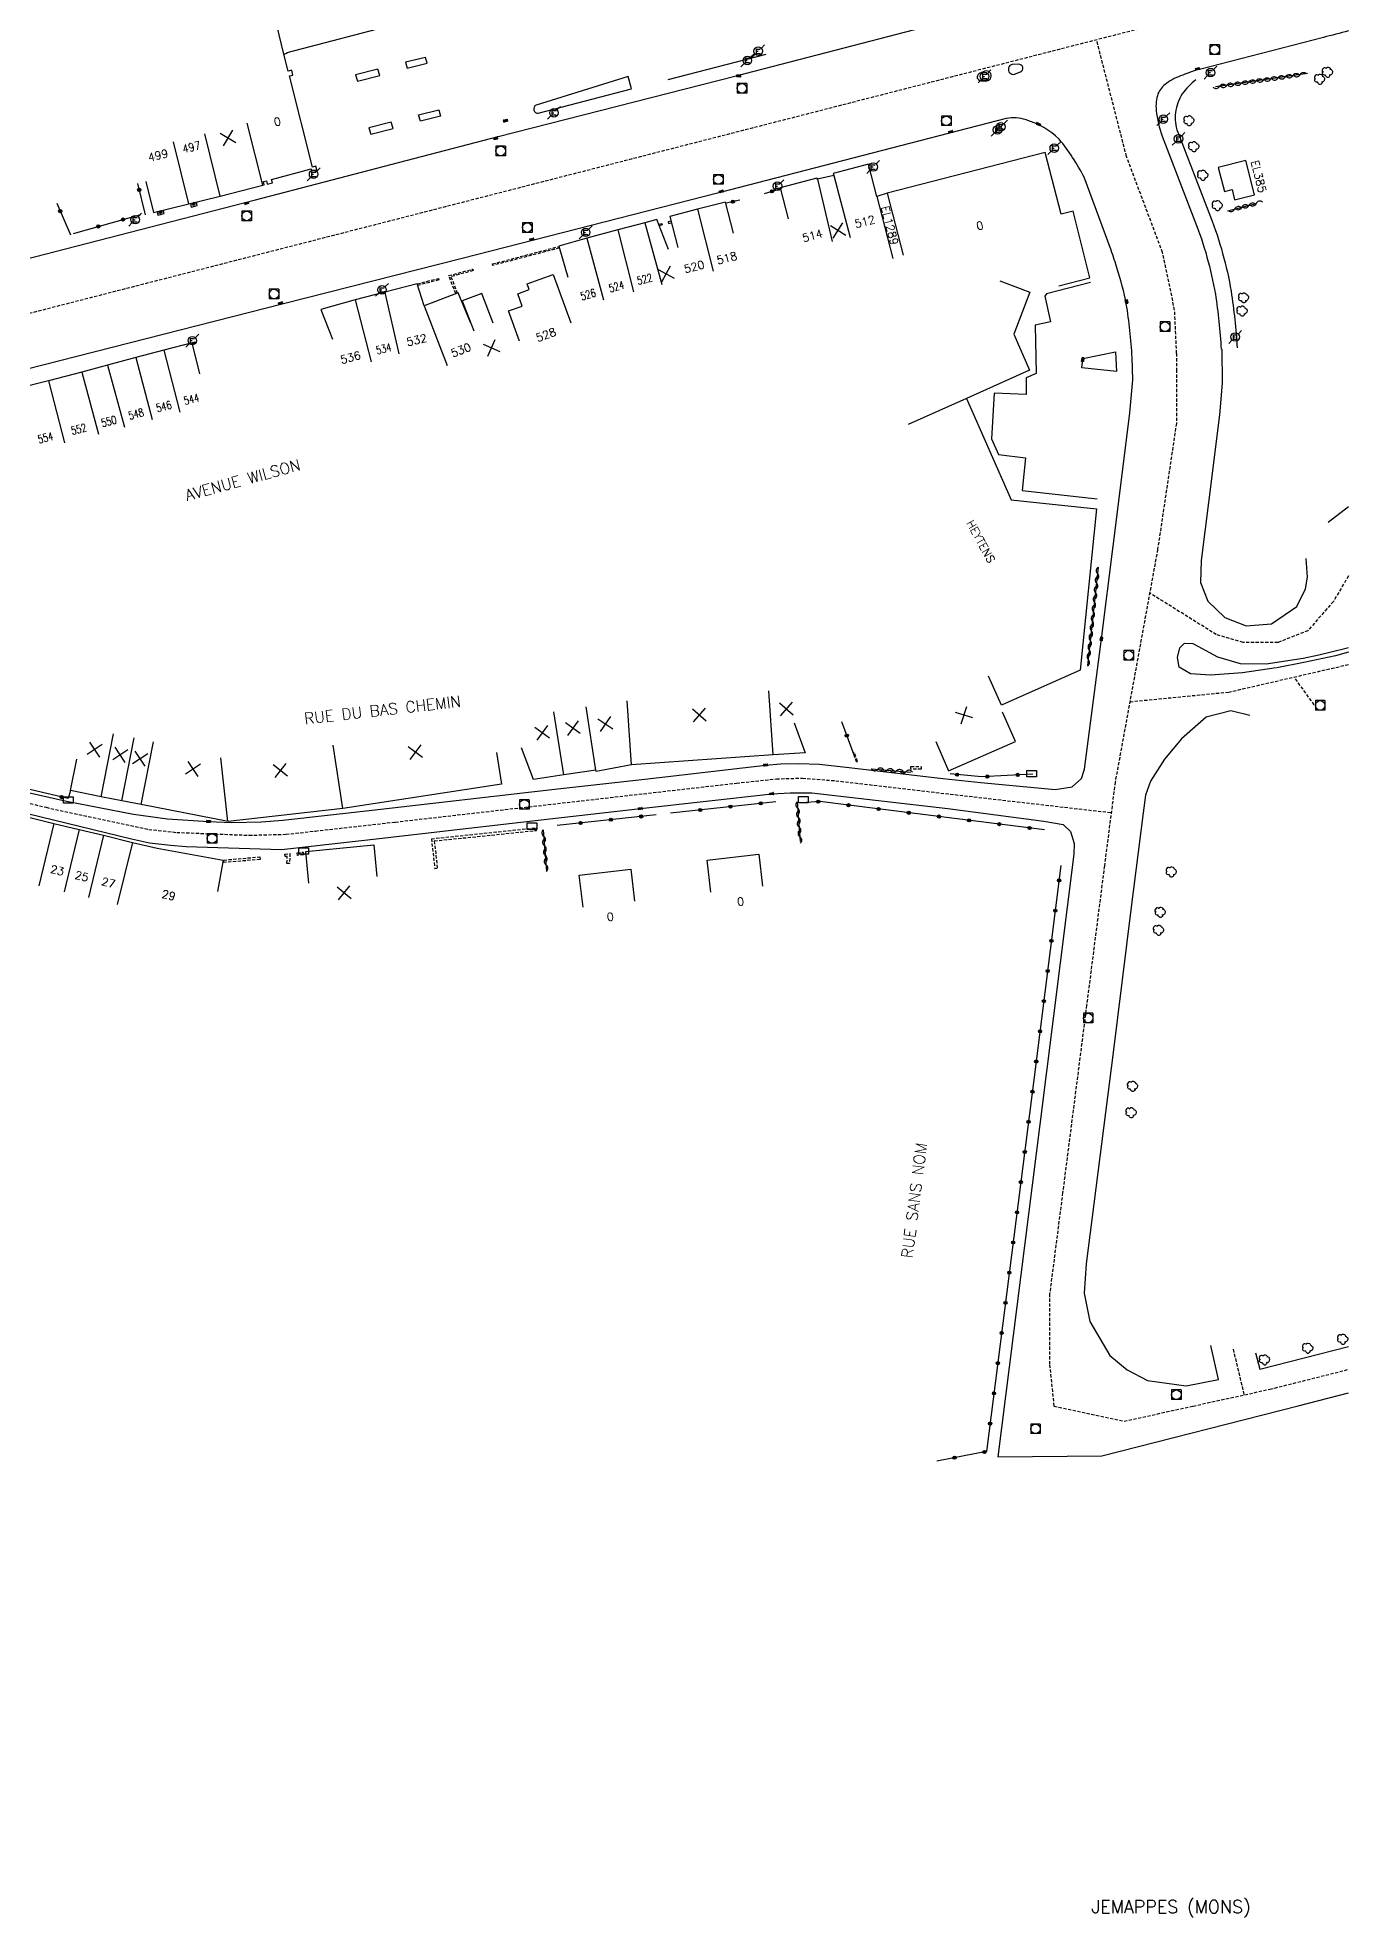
# Model space of a CAD drawing. Header units: millimetres. Extents: x 116000 to 117000, y 126000 to 127000.
# Drawn here: x 116795.3 to 117000, y 126234.6 to 126528.2 of the extents above; entities that cross this region are included whole.
import ezdxf
from ezdxf.enums import TextEntityAlignment as Align

# ---------------------------------------------------------------- set-up
doc = ezdxf.new("R2010")
doc.units = ezdxf.units.MM
doc.linetypes.add('DASHED', pattern=[0.75, 0.5, -0.25])
doc.layers.get('0').update_dxf_attribs({"linetype": 'CONTINUOUS'})
for name, color, linetype in [('W0001', 6, 'DASHED'), ('W0008', 7, 'CONTINUOUS'), ('W0100', 7, 'CONTINUOUS'), ('W0112', 1, 'DASHED'), ('W0300', 7, 'CONTINUOUS'), ('W0310', 3, 'CONTINUOUS'), ('W0322', 7, 'CONTINUOUS'), ('W0334', 7, 'CONTINUOUS'), ('W0400', 7, 'CONTINUOUS'), ('W0420', 7, 'CONTINUOUS'), ('W0471', 7, 'CONTINUOUS'), ('W0980', 7, 'CONTINUOUS'), ('W0984', 7, 'CONTINUOUS'), ('W0989', 7, 'CONTINUOUS'), ('W0991', 7, 'CONTINUOUS'), ('W1102', 7, 'CONTINUOUS'), ('W1471', 7, 'CONTINUOUS')]:
    doc.layers.add(name, color=color, linetype=linetype)
doc.styles.get("Standard").update_dxf_attribs({"font": 'romans.shx', "width": 0.85})

# ---------------------------------------------------------------- blocks, each defined once
blk = doc.blocks.new('t310o')
at = {"color": 0, "linetype": 'Continuous'}
for centre, start, end in [((-0.5, 0.38), 216.8699, 323.1304), ((0.5, -0.37), 36.8699, 143.1303)]:
    blk.add_arc(centre, 0.625, start, end, dxfattribs=at)
blk = doc.blocks.new('T400')
for p, q in [((-0.15, 0.3), (0.15, 0.3)), ((-0.15, -0.25), (-0.15, 0.3)), ((-0.15, 0.15), (0.15, 0.15)), ((-0.15, 0), (0.15, 0)), ((0.15, 0.3), (0.15, -0.25)), ((-0.15, -0.15), (0.15, -0.15)), ((-0.15, -0.25), (-0.15, -0.3)), ((-0.15, -0.3), (0.15, -0.3)), ((0.15, -0.3), (0.15, -0.25))]:
    blk.add_line(p, q)
blk = doc.blocks.new('T420')
for p, q in [((0.75, 0.75), (-0.75, 0.75)), ((-0.75, 0.75), (-0.75, -0.75)), ((0.75, 0.75), (0.75, -0.75)), ((0.75, -0.75), (-0.75, -0.75))]:
    blk.add_line(p, q)
blk.add_ellipse((0, 0), major_axis=(-0.53, 0.53), ratio=1, start_param=3.926991, end_param=10.210176)
blk = doc.blocks.new('t991o')
at = {"color": 0, "linetype": 'Continuous'}
for p, q in [((-1, 1), (1, -1)), ((-1, -1), (1, 1))]:
    blk.add_line(p, q, dxfattribs=at)
blk = doc.blocks.new('T1471')
at = {"color": 0, "linetype": 'Continuous', "flags": 128}
blk.add_lwpolyline([(-0.75, -0.5), (-0.75, 0.5), (0.75, 0.5), (0.75, -0.5), (-0.75, -0.5)], dxfattribs=at)
blk = doc.blocks.new('T300')
for p, q in [((-0.8, 0.51), (-0.86, 0.34)), ((-0.86, 0.34), (-0.86, 0.17)), ((-0.86, 0.17), (-0.74, 0.06)), ((-0.69, 0.63), (-0.8, 0.51)), ((-0.8, -0.06), (-0.74, 0.06)), ((-0.74, 0.06), (-0.69, 0.11)), ((-0.57, 0.69), (-0.69, 0.63)), ((-0.46, 0.69), (-0.57, 0.69)), ((-0.29, 0.63), (-0.46, 0.69)), ((-0.29, 0.63), (-0.17, 0.74)), ((-0.23, 0.57), (-0.29, 0.63)), ((-0.17, 0.74), (-0.06, 0.8)), ((-0.06, 0.8), (0.06, 0.8)), ((0.06, 0.8), (0.23, 0.74)), ((0.23, 0.74), (0.34, 0.63)), ((0.34, 0.63), (0.4, 0.51)), ((0.46, 0.46), (0.34, 0.46)), ((0.4, 0.51), (0.4, 0.46)), ((0.57, 0.4), (0.46, 0.46)), ((0.57, 0.4), (0.69, 0.29)), ((0.69, 0.29), (0.74, 0.17)), ((0.74, 0.06), (0.69, -0.17)), ((0.74, 0.17), (0.74, 0.06)), ((-0.8, -0.17), (-0.8, -0.06)), ((-0.8, -0.23), (-0.8, -0.17)), ((-0.74, -0.34), (-0.8, -0.23)), ((-0.69, -0.4), (-0.74, -0.34)), ((-0.51, -0.46), (-0.69, -0.4)), ((-0.4, -0.46), (-0.51, -0.46)), ((-0.4, -0.46), (-0.34, -0.46)), ((-0.34, -0.46), (-0.34, -0.4)), ((-0.34, -0.51), (-0.34, -0.46)), ((-0.29, -0.63), (-0.34, -0.51)), ((-0.17, -0.74), (-0.29, -0.63)), ((-0.06, -0.8), (-0.17, -0.74)), ((0.06, -0.8), (-0.06, -0.8)), ((0.17, -0.74), (0.06, -0.8)), ((0.23, -0.69), (0.17, -0.74)), ((0.29, -0.46), (0.23, -0.46)), ((0.29, -0.63), (0.23, -0.69)), ((0.46, -0.4), (0.29, -0.46)), ((0.34, -0.51), (0.29, -0.63)), ((0.34, -0.51), (0.34, -0.46)), ((0.57, -0.34), (0.46, -0.4)), ((0.63, -0.29), (0.57, -0.34)), ((0.69, -0.17), (0.63, -0.29))]:
    blk.add_line(p, q)
blk = doc.blocks.new('t322o')
at = {"color": 0, "linetype": 'Continuous'}
for radius in [0.25, 0.15]:
    blk.add_circle((0, 0), radius, dxfattribs=at)
blk = doc.blocks.new('T471')
for p, q in [((-0.333334, 0.333334), (-0.333334, -0.333334)), ((-0.333334, 0.333334), (0.333334, 0.333334)), ((-0.333334, 0), (0, 0)), ((0.500001, 0.500001), (1.000002, 1.000002)), ((-0.500001, -0.500001), (-1.000002, -1.000002)), ((-0.333334, -0.333334), (0.333334, -0.333334))]:
    blk.add_line(p, q)
blk.add_ellipse((0, 0), major_axis=(0.471405, 0.471405), ratio=1, start_param=5.4977871438, end_param=11.780972451)

msp = doc.modelspace()

# ---------------------------------------------------------------- linework, layer by layer
at = {"layer": 'W0001'}
for p, q in [((116994.67, 126424.02), (116991.54, 126428.34)), ((116981.99, 126323.38), (116983.71, 126316.25))]:
    msp.add_line(p, q, dxfattribs=at)
for points in [[(117000, 126537.97), (116762.97, 126477.2), (116728.39, 126467.1), (116640.04, 126445.66), (116631.21, 126442.12), (116461.83, 126336.15), (116451.49, 126333.62), (116439.12, 126332.61), (116428.77, 126334.13), (116421.2, 126338.42), (116334.87, 126395.95), (116266.21, 126443.89), (116232.64, 126469.38), (116210.43, 126481.24), (116200.83, 126485.52), (116161.46, 126496.12), (116134.45, 126499.4), (116042.57, 126490.32), (116000, 126485.86)], [(116973.17, 126478.92), (116972.86, 126485.68), (116970.98, 126494.65), (116965.34, 126509.69), (116960.67, 126527.88)], [(116973.13, 126478.91), (116973.13, 126476.37), (116973.13, 126467.98), (116970.2, 126448.3), (116963.57, 126411.96), (116961.89, 126398.88), (116959.11, 126377.12), (116955.37, 126347.85), (116953.34, 126332.04), (116953.34, 126320.97), (116954.01, 126314.51), (116959.11, 126313.41), (116964.96, 126312.14), (116975.75, 126314.51), (116987.74, 126317.14), (117000, 126320.23)], [(117000, 126444.16), (116997.66, 126440.18), (116993.66, 126435.61), (116989.01, 126433.77), (116983.57, 126433.77), (116979.37, 126435), (116968.98, 126441.48)], [(116706.8, 126437.31), (116721.06, 126432.75), (116734.77, 126427.81), (116748.31, 126422.91), (116771.27, 126415.02), (116784.64, 126410.95), (116796.59, 126408.02), (116812.63, 126404.58), (116816.99, 126404.1), (116828.31, 126403.66), (116834.06, 126403.81), (116838.65, 126404.32), (116851.13, 126405.72), (116883.96, 126409.47), (116904.43, 126411.8), (116910.66, 126412.47), (116914.74, 126412.58), (116919.94, 126412.17), (116938.54, 126410), (116962.95, 126407.2)], [(117000, 126430.27), (116981.3, 126425.97), (116965.74, 126424.45)]]:
    msp.add_lwpolyline(points, dxfattribs=at)
at = {"layer": 'W0008', "flags": 128}
for points in [[(116684.13, 126477.1), (116683.66, 126470.5), (116683.49, 126466.35, 0.1678), (116684.43, 126463.94, 0.2089), (116685.87, 126462.77, -0.0431), (116686.96, 126462.79), (116702.05, 126466.84), (116726.78, 126473.44), (116728.72, 126473.93), (116733.75, 126478.12), (116754.21, 126483.45), (116793.19, 126493.56), (116829.32, 126502.9), (116867.21, 126512.77), (116904.36, 126522.27), (116947.72, 126533.49), (116981.23, 126542.16), (117000, 126546.99)], [(117000, 126529.28, -0.000748), (116996.09, 126528.26), (116976.73, 126523.28, 0.0301), (116974.13, 126522.38, 0.0721), (116971.57, 126521.09, 0.1262), (116970.26, 126519.47, 0.1207), (116970, 126516.87, 0.0714), (116970.92, 126512.84), (116976.03, 126499.58, -0.0507), (116979.22, 126488.17, -0.022494), (116980.13, 126479.56)], [(116966.21, 126478.28, 0.029338), (116965.31, 126486.65, 0.0265), (116963.9, 126492.12, 0.0148), (116962.93, 126495.04), (116958.71, 126506.42, 0.0547), (116954.82, 126512.37, 0.1204), (116949.65, 126515.38, 0.1329), (116946.55, 126515.58), (116901.68, 126504), (116861.6, 126493.76), (116833.67, 126486.67), (116793.45, 126476.42), (116753.35, 126466.04), (116713.32, 126455.77), (116711.42, 126455.17, 0.1466), (116709.59, 126454.02, 0.0997), (116708.76, 126451.56, 0.0792), (116708.4, 126449.61), (116709.04, 126440.54)]]:
    msp.add_lwpolyline(points, format="xyb", dxfattribs=at)
for points in [[(116947.5, 126524.05, 1.0061), (116947.86, 126522.52), (116948.78, 126522.88, 0.8457), (116948.48, 126524.07)], [(116943.54, 126521.5, 1.093), (116943.21, 126523.01), (116942.31, 126522.61, 0.3322), (116942.03, 126521.88, 0.224), (116942.66, 126521.47)]]:
    msp.add_lwpolyline(points, format="xyb", close=True, dxfattribs=at)
at = {"layer": 'W0008'}
for points in [[(116959.73, 126489.98), (116952.84, 126488.21), (116952.58, 126487.86), (116953.47, 126483.85), (116951.08, 126483.35), (116951.21, 126475.77), (116949.67, 126475.1), (116949.68, 126472.49), (116944.66, 126472.73), (116944.25, 126465.55), (116945.35, 126463.1), (116949.59, 126462.6), (116949.04, 126457.51), (116960.74, 126456.22)], [(116980.24, 126479.56), (116980.28, 126474.26), (116979.88, 126469.33), (116978.15, 126455.65), (116977, 126446.56), (116976.91, 126443.11), (116978.06, 126440.24), (116980.7, 126437.65), (116984.02, 126436.37), (116987.99, 126436.67), (116991.93, 126439.38), (116993.32, 126442.13), (116993.6, 126443.95), (116993.4, 126446.88)], [(116789.9, 126411.23), (116799.77, 126408.99), (116810.26, 126406.93), (116815.54, 126406.24), (116821.95, 126405.81), (116825.6, 126405.66), (116830.25, 126405.75), (116833.57, 126406.02), (116847.54, 126407.6), (116875.58, 126410.8), (116890.11, 126412.41), (116908.96, 126414.62), (116911.32, 126414.82), (116914.18, 126414.88), (116917.34, 126414.76), (116921.57, 126414.3), (116936.64, 126412.5), (116942.57, 126411.9), (116954.2, 126410.82), (116956.83, 126411.24), (116958.31, 126412.54), (116958.8, 126413.99), (116961.43, 126434.33), (116963.25, 126448.83), (116964.92, 126462.11), (116965.87, 126469.65), (116966.32, 126474.78), (116966.24, 126478.28)], [(116958.37, 126476.64), (116958.52, 126477.94), (116958.54, 126478.11), (116963.61, 126479.15), (116963.77, 126476.1), (116958.38, 126476.64)], [(117000, 126454.93), (116996.83, 126452.51)], [(116988.74, 126429.82), (116983.45, 126429.04), (116978.44, 126428.68), (116975.34, 126428.89), (116973.57, 126429.92), (116973.32, 126431.44), (116973.67, 126432.92), (116974.4, 126433.66), (116975.68, 126433.6), (116976.49, 126433.18), (116979.58, 126431.52), (116983.12, 126430.46), (116987.15, 126430.43), (116992.92, 126431.31), (116995.4, 126431.83), (116999.66, 126432.89), (117000, 126432.98)], [(117000, 126432.24), (116997.99, 126431.7), (116993.04, 126430.65), (116988.8, 126429.82)], [(116984.6, 126422.37), (116981.66, 126423.08), (116977.81, 126422.12), (116973.92, 126418.71), (116971.28, 126415.56), (116969.1, 126412.11), (116968.33, 126409.94), (116967.97, 126407.16), (116966.02, 126392), (116963.24, 126369.75), (116959.02, 126336.73), (116958.72, 126332.15), (116959.59, 126327.7), (116962.74, 126322.42), (116965.46, 126320.15), (116968.64, 126318.52), (116974.67, 126317.65), (116979.73, 126318.65), (116978.51, 126323.95)], [(116793.69, 126407.04), (116809.95, 126403.1), (116812.74, 126402.46), (116816.03, 126402.13), (116818.49, 126401.92), (116833.37, 126401.46), (116837.99, 126401.98), (116848.64, 126403.15), (116873.46, 126405.99), (116889.43, 126407.83), (116909.93, 126410.14), (116912.82, 126410.3), (116916.18, 126410.31), (116937.46, 126407.82), (116952.42, 126405.88), (116955.43, 126405.34), (116956.62, 126404.26), (116957.19, 126402.36), (116957.11, 126400.7), (116951.83, 126358.5), (116945.22, 126306.59), (116961.49, 126306.76), (116992.16, 126314.56), (117000, 126316.56)], [(116985.48, 126322.82), (116986.15, 126320.29), (117000, 126323.81)]]:
    msp.add_lwpolyline(points, dxfattribs=at)
at = {"layer": 'W0100'}
for points in [[(116812.18, 126505.76), (116813.39, 126500.91), (116818.89, 126502.28), (116823.77, 126503.48), (116830.47, 126505.18), (116830.65, 126505.25), (116830.54, 126505.76), (116831.04, 126505.87), (116831.15, 126505.36), (116831.94, 126505.55), (116831.81, 126506.08), (116837.99, 126507.72), (116838.12, 126507.19), (116838.91, 126507.38), (116838.74, 126508.14), (116838.21, 126508.02), (116834.62, 126522.25), (116835.14, 126522.38), (116834.96, 126523.14), (116834.42, 126523.02), (116833.75, 126525.67), (116834.25, 126525.79), (116834.23, 126525.93), (116851.78, 126530.47)], [(116954.79, 126489.48), (116959.64, 126490.7), (116956.99, 126501.15), (116955.12, 126500.68), (116952.66, 126510.28), (116927.97, 126503.94), (116926.35, 126503.44), (116925.07, 126508.45), (116919.54, 126506.99), (116919.62, 126506.7), (116917.1, 126506.12), (116916.97, 126506.28), (116911.24, 126504.76), (116912.52, 126499.93)], [(116983.97, 126509.05), (116979.68, 126507.97), (116980.63, 126504.19), (116981.83, 126504.5), (116982.23, 126502.92), (116985.31, 126503.69), (116983.97, 126509.05)], [(116814.55, 126500.64), (116814.42, 126501.16), (116814.21, 126500.82), (116814.76, 126500.96), (116814.42, 126501.16)], [(116819.74, 126501.91), (116819.61, 126502.46), (116819.4, 126502.11), (116819.95, 126502.25), (116819.61, 126502.46)], [(116870.51, 126480.83), (116868.83, 126485.54), (116870.94, 126486.3), (116870.25, 126488.23), (116872.07, 126488.89), (116871.74, 126489.8), (116875.81, 126491.26), (116878.53, 126483.7)], [(116945.57, 126490.26), (116950.24, 126488.48), (116947.73, 126481.9), (116950.19, 126476.31), (116940.36, 126471.85), (116947.35, 126456.07), (116960.68, 126454.62), (116958.11, 126429.46), (116945.81, 126423.96), (116943.77, 126428.53)], [(116913.41, 126421.24), (116915.16, 126416.55), (116910.16, 126416.22), (116888.02, 126414.68), (116882.51, 126413.62), (116882.45, 126413.85), (116877.44, 126413.08), (116872.71, 126412.39), (116870.84, 126417.29)], [(116935.56, 126418.31), (116937.56, 126413.73), (116947.99, 126418.28), (116945.99, 126422.87)], [(116866.95, 126416.57), (116867.71, 126411.63), (116842.95, 126407.83), (116825.01, 126405.8), (116811.47, 126408.44), (116808.43, 126409.03), (116805.18, 126409.68), (116800.42, 126410.65), (116801.42, 126415.55)], [(116784.86, 126403.26), (116786.09, 126408.11), (116789.88, 126407.14), (116789.98, 126407.44), (116793.84, 126406.48), (116797.83, 126405.49), (116801.74, 126404.57), (116805.55, 126403.65), (116810.11, 126402.52), (116813.96, 126401.62), (116824.26, 126399.78), (116823.38, 126394.86)], [(116837.63, 126396.16), (116837.14, 126401.14), (116847.77, 126402.18), (116848.26, 126397.21)], [(116900.43, 126394.78), (116899.86, 126399.75), (116907.93, 126400.69), (116908.51, 126395.72)], [(116880.46, 126392.45), (116879.88, 126397.41), (116887.94, 126398.36), (116888.52, 126393.39)]]:
    msp.add_lwpolyline(points, dxfattribs=at)
at = {"layer": 'W0100', "flags": 128}
for points in [[(116813.93, 126501.04), (116814.06, 126500.51), (116815.03, 126500.78), (116814.9, 126501.28)], [(116819.15, 126502.34), (116819.28, 126501.78), (116820.2, 126502.03), (116820.07, 126502.57)], [(116903.95, 126497.72), (116902.69, 126502.56), (116898.32, 126501.44), (116893.99, 126500.3), (116895.25, 126495.46)], [(116893.82, 126495.16), (116891.99, 126499.82), (116890.1, 126499.29), (116885.87, 126498.22), (116881.05, 126496.92), (116876.68, 126495.64), (116878.08, 126490.84)], [(116862.86, 126483.76), (116860.98, 126488.4), (116855.67, 126486.36), (116854.57, 126489.78), (116849.52, 126488.46), (116844.88, 126487.26), (116839.53, 126485.79), (116841.33, 126481.12)], [(116866.44, 126483.62), (116864.65, 126488.29), (116861.6, 126487.13), (116863.39, 126482.46)], [(116820.63, 126475.71), (116819.39, 126480.55), (116815, 126479.43), (116810.62, 126478.27), (116806.2, 126477.06), (116802.17, 126475.97), (116796.99, 126474.64), (116791.81, 126473.32)]]:
    msp.add_lwpolyline(points, dxfattribs=at)
at = {"layer": 'W0112'}
for p, q in [((116922.7, 126416.49), (116922.83, 126416.56)), ((116923.19, 126415.13), (116922.7, 126416.49)), ((116931.66, 126414), (116931.67, 126414.4)), ((116933.27, 126413.97), (116931.66, 126414)), ((116856.78, 126403.12), (116873.12, 126404.81)), ((116857.23, 126402.77), (116873.17, 126404.41)), ((116873.17, 126404.41), (116873.12, 126404.81)), ((116824.34, 126399.79), (116829.98, 126400.27)), ((116829.98, 126400.27), (116830.01, 126399.87)), ((116833.88, 126400.71), (116834.68, 126400.81)), ((116834.68, 126400.81), (116834.6, 126399.25)), ((116835.81, 126400.91), (116836.76, 126401.02)), ((116836.76, 126401.02), (116836.81, 126400.62)), ((116856.78, 126403.12), (116857.3, 126398.49)), ((116857.23, 126402.77), (116857.7, 126398.54)), ((116857.3, 126398.49), (116857.7, 126398.54))]:
    msp.add_line(p, q, dxfattribs=at)
for points in [[(116892.28, 126499.08), (116892.75, 126499.22), (116892.82, 126498.98), (116892.37, 126498.85)], [(116894.18, 126499.57), (116893.73, 126499.46), (116893.79, 126499.22), (116894.24, 126499.33)], [(116876.76, 126495.38), (116866.37, 126492.65), (116866.31, 126492.89), (116876.69, 126495.62)], [(116860.58, 126488.25), (116859.5, 126491.06), (116863.25, 126492.09), (116863.31, 126491.85), (116859.83, 126490.89), (116860.81, 126488.34)], [(116854.57, 126489.78), (116857.89, 126490.63), (116857.96, 126490.38), (116854.65, 126489.54)], [(116819.39, 126480.55), (116819.89, 126480.75), (116819.98, 126480.52), (116819.45, 126480.3)], [(116923.19, 126415.13), (116923.32, 126415.2), (116922.83, 126416.56)], [(116931.67, 126414.4), (116933.27, 126414.37), (116933.27, 126413.97)], [(116834.26, 126400.36), (116833.93, 126400.32), (116833.88, 126400.71)], [(116834.6, 126399.25), (116834.2, 126399.27), (116834.26, 126400.36)], [(116836.81, 126400.62), (116835.86, 126400.52), (116835.81, 126400.91)], [(116830.01, 126399.87), (116824.37, 126399.4), (116824.34, 126399.79)]]:
    msp.add_lwpolyline(points, dxfattribs=at)
at = {"layer": 'W0310'}
for p, q in [((116981.11, 126501.17), (116985.65, 126502.32)), ((116960.91, 126445.52), (116959.26, 126430.15)), ((116925.45, 126414.02), (116931.68, 126413.53)), ((116913.89, 126408.89), (116914.38, 126402.66)), ((116874.23, 126404.5), (116874.77, 126398.02))]:
    msp.add_line(p, q, dxfattribs=at)
at = {"layer": 'W0310', "flags": 128}
msp.add_lwpolyline([(116993.59, 126522.61), (116979.24, 126520.53)], dxfattribs=at)
at = {"layer": 'W0322'}
for p, q in [((116812.11, 126500.57), (116810.9, 126505.44)), ((116920.81, 126421.44), (116922.91, 126415.81)), ((116891.89, 126406.86), (116876.43, 126405.18)), ((116910.57, 126408.9), (116894.1, 126407.1))]:
    msp.add_line(p, q, dxfattribs=at)
at = {"layer": 'W0322', "flags": 128}
for points in [[(116911.21, 126504.59), (116908.74, 126503.86)], [(116798.25, 126502.39), (116800.39, 126497.45)], [(116800.9, 126497.66), (116811.39, 126500.62)], [(116904.94, 126502.85), (116902.8, 126502.37)]]:
    msp.add_lwpolyline(points, dxfattribs=at)
at = {"layer": 'W0322'}
for points in [[(116950.72, 126413.22), (116942.72, 126412.77), (116937.81, 126413.23)], [(116800.42, 126410.65), (116800.05, 126409.38), (116790.07, 126411.73)], [(116952.55, 126404.5), (116921.14, 126408.45), (116917.47, 126408.92), (116914.66, 126408.74)], [(116955.11, 126398.96), (116950.93, 126365.87), (116943.48, 126307.4), (116935.7, 126305.91)]]:
    msp.add_lwpolyline(points, dxfattribs=at)
at = {"layer": 'W0334'}
for points in [[(116855.88, 126525.12), (116852.75, 126524.38), (116852.98, 126523.48), (116856.11, 126524.22)], [(116845.22, 126521.44), (116848.7, 126522.33), (116848.41, 126523.3), (116844.93, 126522.41)], [(116847.3, 126513.16), (116850.78, 126514.05), (116850.49, 126515.02), (116847.01, 126514.13)], [(116854.76, 126516.18), (116857.93, 126516.96), (116858.21, 126515.99), (116855.05, 126515.21)]]:
    msp.add_lwpolyline(points, close=True, dxfattribs=at)
at = {"layer": 'W0334', "flags": 128}
msp.add_lwpolyline([(116893.77, 126521.7), (116909.07, 126525.64)], dxfattribs=at)
msp.add_lwpolyline([(116873.12, 126517.7, 0.8012), (116873.45, 126516.42), (116888.04, 126520.23), (116887.49, 126522.17)], format="xyb", close=True, dxfattribs=at)
msp.add_lwpolyline([(116976.19, 126521.66, 0.0699), (116974.04, 126519.44, 0.1152), (116973, 126516.54, 0.1212), (116973.34, 126513.49), (116978.45, 126500.26, -0.0509), (116981.68, 126488.63, -0.0217), (116982.63, 126479.79)], format="xyb", dxfattribs=at)
at = {"layer": 'W1102'}
for p, q in [((116833.75, 126525.67), (116831.36, 126535.38)), ((116830.47, 126505.18), (116828, 126514.87)), ((116818.89, 126502.28), (116816.47, 126511.98)), ((116823.77, 126503.48), (116821.38, 126513.19)), ((116917.1, 126506.12), (116919.37, 126496.38)), ((116919.62, 126506.7), (116922.17, 126497.03)), ((116926.35, 126503.44), (116928.84, 126493.75)), ((116927.97, 126503.94), (116930.46, 126494.25)), ((116898.32, 126501.44), (116900.81, 126491.75)), ((116885.87, 126498.22), (116888.33, 126488.52)), ((116890.1, 126499.29), (116892.77, 126489.66)), ((116881.05, 126496.92), (116883.66, 126487.26)), ((116849.46, 126488.61), (116851.7, 126478.86)), ((116844.88, 126487.26), (116847.38, 126477.58)), ((116855.67, 126486.36), (116859.26, 126477.02)), ((116806.2, 126477.06), (116808.84, 126467.42)), ((116810.62, 126478.27), (116813.17, 126468.6)), ((116815, 126479.43), (116817.48, 126469.74)), ((116796.99, 126474.64), (116799.49, 126464.96)), ((116802.17, 126475.97), (116804.78, 126466.32)), ((116940.36, 126471.85), (116931.22, 126467.79)), ((116882.45, 126413.85), (116880.93, 126423.73)), ((116888.02, 126414.68), (116887.33, 126424.66)), ((116910.16, 126416.22), (116909.49, 126426.2)), ((116877.44, 126413.08), (116875.91, 126422.96)), ((116805.18, 126409.68), (116807.14, 126419.49)), ((116808.43, 126409.03), (116810.35, 126418.85)), ((116811.47, 126408.44), (116813.38, 126418.26)), ((116825, 126405.8), (116823.87, 126415.73)), ((116842.95, 126407.83), (116841.43, 126417.71)), ((116797.83, 126405.49), (116795.45, 126395.78)), ((116801.74, 126404.57), (116799.43, 126394.84)), ((116805.55, 126403.65), (116803.21, 126393.93)), ((116810.11, 126402.52), (116807.71, 126392.82))]:
    msp.add_line(p, q, dxfattribs=at)

# ---------------------------------------------------------------- block references
at = {"layer": 'W0300'}
for p in [(116996.78, 126522.82), (116995.55, 126521.72), (116975.14, 126515.25), (116975.89, 126511.19), (116977.29, 126506.73), (116979.56, 126501.99), (116983.67, 126487.6), (116983.43, 126485.52), (116972.38, 126397.93), (116970.65, 126391.62), (116970.39, 126388.82), (116966.33, 126364.45), (116966.1, 126360.32), (116993.68, 126323.54), (116999.15, 126324.93), (116986.94, 126321.72)]:
    msp.add_blockref('T300', p, dxfattribs=at)
at = {"layer": 'W0310'}
for p, rotation in [((116979.87, 126520.62), 188.2386756950655), ((116981.01, 126520.79), 188.2386756950655), ((116982.16, 126520.95), 188.2386756950655), ((116983.3, 126521.12), 188.2386756950655), ((116984.44, 126521.28), 188.2386756950655), ((116985.58, 126521.45), 188.2386756950655), ((116986.73, 126521.61), 188.2386756950655), ((116987.87, 126521.78), 188.2386756950655), ((116989.01, 126521.94), 188.2386756950655), ((116990.16, 126522.11), 188.2386756950655), ((116991.3, 126522.28), 188.2386756950655), ((116992.44, 126522.44), 188.2386756950655), ((116982.23, 126501.46), 14.16296829700097), ((116983.35, 126501.74), 14.16296829700097), ((116984.47, 126502.02), 14.16296829700097), ((116985.59, 126502.31), 14.16296829700097), ((116960.8, 126444.53), 263.8766610195361), ((116960.49, 126441.55), 263.8766610195361), ((116960.65, 126443.04), 263.8766610195361), ((116960.16, 126438.57), 263.8766610195361), ((116960.32, 126440.06), 263.8766610195361), ((116959.85, 126435.58), 263.8766610195361), ((116960.01, 126437.07), 263.8766610195361), ((116959.52, 126432.6), 263.8766610195361), ((116959.68, 126434.09), 263.8766610195361), ((116959.37, 126431.11), 263.8766610195361), ((116926.45, 126413.94), 355.530226716167), ((116927.94, 126413.82), 355.530226716167), ((116929.44, 126413.71), 355.530226716167), ((116930.93, 126413.59), 355.530226716167), ((116913.97, 126407.9), 274.4689753036449), ((116914.09, 126406.4), 274.4689753036449), ((116874.31, 126403.5), 274.7615367839263), ((116914.2, 126404.91), 274.4689753036449), ((116914.32, 126403.41), 274.4689753036449), ((116874.43, 126402.01), 274.7615367839263), ((116874.56, 126400.51), 274.7615367839263), ((116874.68, 126399.02), 274.7615367839263)]:
    msp.add_blockref('t310o', p, dxfattribs=dict(at, rotation=rotation))
at = {"layer": 'W0322'}
for p, rotation in [((116811.14, 126504.45), 104.0119740108067), ((116909.97, 126504.22), 323.2195083883997), ((116798.8, 126501.13), 293.4003200437891), ((116808.6, 126499.83), 15.75697135440776), ((116903.87, 126502.61), 323.2195083883997), ((116804.75, 126498.75), 15.75697135440776), ((116921.65, 126419.22), 290.474542433199), ((116938.87, 126413.13), 174.6561702393674), ((116943.6, 126412.82), 183.2188272721737), ((116948.35, 126413.09), 183.2188272721737), ((116799.02, 126409.62), 166.7586092866812), ((116917.2, 126408.9), 183.7045010224452), ((116884.8, 126406.09), 186.214057610575), ((116889.53, 126406.6), 186.214057610575), ((116898.77, 126407.61), 186.2653244614452), ((116903.49, 126408.13), 186.2653244614452), ((116908.21, 126408.65), 186.2653244614452), ((116921.92, 126408.35), 172.8304073256955), ((116926.63, 126407.76), 172.8304073256955), ((116931.34, 126407.17), 172.8304073256955), ((116936.06, 126406.58), 172.8304073256955), ((116940.77, 126405.98), 172.8304073256955), ((116880.08, 126405.58), 186.214057610575), ((116945.48, 126405.39), 172.8304073256955), ((116950.2, 126404.8), 172.8304073256955), ((116954.81, 126396.6), 262.8062164119015), ((116954.22, 126391.89), 262.8062164119015), ((116953.62, 126387.17), 262.8062164119015), ((116953.03, 126382.46), 262.8062164119015), ((116952.43, 126377.75), 262.8062164119015), ((116951.84, 126373.04), 262.8062164119015), ((116951.24, 126368.32), 262.8062164119015), ((116950.65, 126363.61), 262.7333120324908), ((116950.05, 126358.9), 262.7333120324908), ((116949.45, 126354.19), 262.7333120324908), ((116948.84, 126349.48), 262.7333120324908), ((116948.24, 126344.76), 262.7333120324908), ((116947.64, 126340.05), 262.7333120324908), ((116947.04, 126335.34), 262.7333120324908), ((116946.44, 126330.63), 262.7333120324908), ((116945.84, 126325.92), 262.7333120324908), ((116945.24, 126321.2), 262.7333120324908), ((116944.64, 126316.49), 262.7333120324908), ((116944.04, 126311.78), 262.7333120324908), ((116938.49, 126306.44), 190.8220516302723), ((116943.15, 126307.34), 190.8220516302723)]:
    msp.add_blockref('t322o', p, dxfattribs=dict(at, rotation=rotation))
at = {"layer": 'W0400'}
for p, rotation in [((116976.47, 126523.36), 106.7951377445349), ((116904.8, 126522.25), 90), ((116868.33, 126515.26), 283.3296976592571), ((116951.55, 126514.73), 245.0577709375442), ((116866.84, 126512.51), 104.3012406596304), ((116937.91, 126513.51), 105.1432943661078), ((116902.06, 126504.2), 106.3001075788341), ((116827.9, 126502.37), 285.2767810268602), ((116872.48, 126496.72), 103.9759798400386), ((116833.22, 126486.77), 104.9969961962443), ((116965.33, 126487.02), 10.94653015413443), ((116958.52, 126477.94), 173.5174986793222), ((116961.43, 126434.33), 172.6598781164372), ((116908.96, 126414.62), 276.6664740460873), ((116909.93, 126410.14), 96.4282585712879), ((116889.43, 126407.83), 96.56818260966074), ((116821.95, 126405.81), 266.182677364295)]:
    msp.add_blockref('T400', p, dxfattribs=dict(at, rotation=rotation))
at = {"layer": 'W0420'}
for p in [(116979.12, 126526.36), (116905.27, 126520.32), (116937.19, 126515.24), (116867.59, 126510.54), (116901.59, 126506.08), (116827.93, 126500.39), (116871.74, 126498.57), (116832.21, 126488.18), (116971.35, 126483.08), (116965.69, 126431.75), (116995.59, 126423.93), (116871.29, 126408.46), (116822.5, 126403.15), (116959.35, 126375.1), (116973.13, 126316.27), (116951.13, 126310.95)]:
    msp.add_blockref('T420', p, dxfattribs=at)
at = {"layer": 'W0471'}
for p in [(116907.81, 126526.11), (116906.12, 126524.67), (116978.45, 126522.77), (116943.17, 126522.18), (116875.92, 126516.5), (116945.19, 126513.82), (116945.73, 126514.32), (116971.09, 126515.5), (116954.06, 126510.98), (116973.47, 126512.42), (116925.76, 126508.03), (116838.38, 126506.89), (116910.84, 126505.04), (116810.5, 126499.8), (116880.87, 126497.82), (116849.06, 126488.84), (116982.31, 126481.48), (116819.43, 126480.91)]:
    msp.add_blockref('T471', p, dxfattribs=at)
at = {"layer": 'W0991'}
for p, rotation in [((116825.02, 126512.57), 14.27571027003884), ((116920.29, 126498.13), 13.12299743155991), ((116893.44, 126491.34), 15.48371257248604), ((116866.16, 126479.77), 20.92628312182093), ((116912.19, 126423.37), 183.8323015890841), ((116939.97, 126422.42), 117.0744295639652), ((116874.07, 126419.66), 188.2616737840385), ((116878.88, 126420.38), 188.7772182898451), ((116883.94, 126421.02), 190.9057214763943), ((116898.6, 126422.43), 183.9716383013138), ((116804.2, 126417.03), 168.4694659777494), ((116808.18, 126416.22), 168.7057126318934), ((116811.29, 126415.61), 168.9317555268626), ((116819.56, 126413.99), 168.9684359053544), ((116854.27, 126416.65), 188.728088505725), ((116833.18, 126413.77), 186.4540393735648), ((116843.14, 126394.69), 5.620436049068613)]:
    msp.add_blockref('t991o', p, dxfattribs=dict(at, rotation=rotation))
at = {"layer": 'W1471'}
for p in [(116950.55, 126413.27), (116800.07, 126409.15), (116914.86, 126409.23), (116872.5, 126405.08), (116836.82, 126401.21)]:
    msp.add_blockref('T1471', p, dxfattribs=at)

# ---------------------------------------------------------------- texts
at = {"layer": 'W0980'}
msp.add_text('JEMAPPES (MONS)', height=2, dxfattribs=at).set_placement((116972.31, 126236.17), align=Align.MIDDLE)
at = {"layer": 'W0984'}
for s, rotation, p in [('EL385', 284.0237, (116985.98, 126506.54)), ('EL1289', 284.4137, (116928.37, 126498.89)), ('HEYTENS', 298.6325, (116942.59, 126449.54))]:
    msp.add_text(s, height=1.25, rotation=rotation, dxfattribs=at).set_placement(p, align=Align.MIDDLE)
at = {"layer": 'W0989'}
for s, rotation, p in [('AVENUE WILSON', 15.3164, (116827.32, 126459.15)), ('RUE DU BAS CHEMIN', 6.4159, (116849.15, 126423.24)), ('RUE SANS NOM', 82.714, (116932.18, 126346.63))]:
    msp.add_text(s, height=1.75, rotation=rotation, dxfattribs=at).set_placement(p, align=Align.MIDDLE)
at = {"layer": 'W0991'}
for s, rotation, p in [('0', 14.8961, (116832.71, 126515.11)), ('499', 14.012, (116814.08, 126509.84)), ('512', 14.7885, (116924.47, 126499.5)), ('514', 14.8166, (116916.28, 126497.3)), ('0', 14.4137, (116942.43, 126498.88)), ('518', 14.4498, (116902.93, 126493.81)), ('520', 14.7146, (116897.82, 126492.45)), ('528', 19.6938, (116874.67, 126481.83)), ('532', 12.9346, (116854.48, 126481.01)), ('530', 21.0418, (116861.38, 126479.44)), ('536', 15.4, (116844.14, 126478.28)), ('23', 346.6642, (116798.35, 126398.18)), ('25', 346.4592, (116802.18, 126397.26)), ('27', 346.1279, (116806.33, 126396.25)), ('29', 346.8355, (116815.75, 126394.3)), ('0', 6.6292, (116884.72, 126390.93)), ('0', 6.6292, (116905.07, 126393.31))]:
    msp.add_text(s, height=1.25, rotation=rotation, dxfattribs=at).set_placement(p, align=Align.MIDDLE)
for s, rotation, width, p in [('497', 13.8139, 0.9, (116819.3, 126511.13)), ('522', 14.2587, 0.75, (116890.08, 126490.52)), ('526', 16.2468, 0.75, (116881.25, 126488.12)), ('524', 15.1177, 0.75, (116885.68, 126489.36)), ('534', 14.4977, 0.75, (116849.32, 126479.63)), ('546', 14.8209, 0.75, (116814.99, 126470.63)), ('544', 14.3542, 0.75, (116819.3, 126471.76)), ('552', 14.4605, 0.75, (116801.7, 126467.08)), ('550', 15.095, 0.75, (116806.4, 126468.31)), ('548', 15.2915, 0.75, (116810.65, 126469.47)), ('554', 14.3208, 0.75, (116796.5, 126465.74))]:
    msp.add_text(s, height=1.25, rotation=rotation, dxfattribs=dict(at, width=width)).set_placement(p, align=Align.MIDDLE)

doc.saveas('drawing.dxf')
